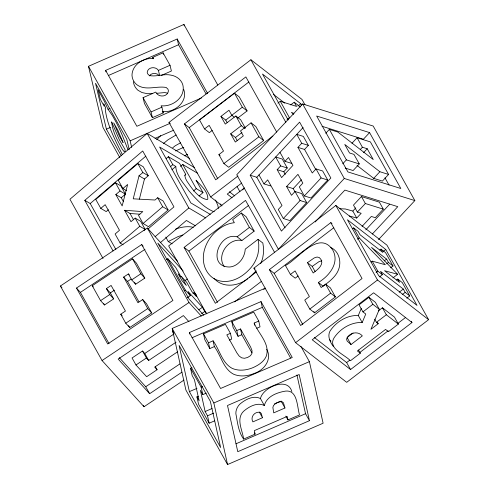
<?xml version="1.0" encoding="UTF-8"?>
<svg xmlns="http://www.w3.org/2000/svg" width="489" height="489" viewBox="0 0 489 489"><rect width="100%" height="100%" fill="white"/><g stroke="black" fill="none" stroke-linecap="round" stroke-linejoin="round"><path stroke-width="0.73" d="M166.126 158.601L168.357 156.706L172.806 164.665L175.808 166.437C176.077 175.82 183.785 183.351 188.833 190.734C195.569 198.54 202.776 206.511 212.232 211.022A31.241 8.179 49.6 0 0 214.274 211.694M139.377 199.151L144.469 178.998L148.283 175.747L142.855 172.544L139.035 175.796L133.222 198.827L155.001 200.019L157.672 197.745L163.1 200.948L168.137 209.958L148.497 226.694L143.069 223.491L138.485 215.288L142.8 211.615L124.603 210.282L130.979 221.688L135.196 218.094L140.624 221.297L145.209 229.5L144.053 230.484M285.833 416.102L287.96 419.917L299.512 414.916C296.878 406.261 297.777 387.82 283.406 391.5C275.588 393.113 266.444 397.025 264.353 405.528L260.448 398.541C262.831 387.465 287.685 376.396 291.841 391.567M358.523 350.038L360.301 353.217L350.46 360.741C344.433 354.299 325.766 347.917 335.246 336.175C341.505 327.923 351.664 322.025 362.202 322.495L365.76 314.048L362.948 311.866L359.042 304.879L368.944 297.3L375.405 302.318L379.311 309.311L370.949 329.28L378.217 323.718L377.508 322.447M362.202 322.495L358.296 315.509L361.261 308.467M149.328 75.917C151.553 72.586 156.896 72.574 159.328 75.709M168.357 156.706L179.542 163.308L185.753 174.414L185.087 175.209A14.181 3.71 49.6 0 0 186.859 181.028C191.853 188.418 197.868 197.843 207.134 199.634L207.831 199.047C208.125 191.388 200.734 185.496 196.04 180.184L203.002 192.635L199.102 195.961M156.755 139.665L160.643 135.649M256.218 270.82L249.543 277.397M414.849 200.582L373.193 126.046L302.63 103.949L236.749 174.738L278.4 249.274L344.287 178.479L414.849 200.582L378.535 239.598M250.191 175.209L299.604 122.116L330.845 178.014L281.432 231.108L250.191 175.209L256.804 177.275L285.069 227.856M256.804 177.275L303.094 127.537M258.962 174.921L263.962 183.876L267.697 179.866L282.019 205.49L278.284 209.5L283.32 218.51L289.934 220.582L306.689 202.587L301.652 193.571L295.038 191.505L291.493 195.313L286.591 186.541L297.942 174.341L302.844 183.112L299.299 186.926L304.335 195.936L310.949 198.008L327.703 180.007L322.667 170.997L316.047 168.925L312.263 172.99L297.942 147.366L301.725 143.295L308.345 145.367L304.555 149.438L297.942 147.366M277.171 169.683L280.662 165.93L287.275 168.002L283.785 171.755L277.171 169.683L281.585 177.586L292.942 165.392L288.522 157.489L284.977 161.297L279.971 152.348M325.753 133.277L329.354 129.402L337.832 132.054L373.26 159.548L367.221 148.742L362.398 147.232L357.098 137.745L351.946 143.277M286.591 186.541L293.204 188.613L301.462 179.738M283.32 218.51L300.075 200.514L306.689 202.587M304.335 195.936L321.084 177.935L327.703 180.007M369.58 132.598L316.658 116.027L347.899 171.926L400.821 188.503L369.58 132.598L363.4 139.237L322.08 126.296M342.789 163.754L346.389 159.879L359.287 163.919L353.107 170.557L345.228 168.088M360.338 149.445L362.398 147.232M363.614 152.617L367.221 148.742M315.222 221.945L344.873 190.093L397.789 206.664L372.306 234.048M373.7 178.363L379.874 171.725L388.578 174.451L382.398 181.089L373.7 178.363L357.031 165.416M362.062 226.413L371.334 216.456L375.326 217.703L383.29 209.145L379.391 202.159L361.45 196.541L353.48 205.099L357.386 212.085L361.188 213.277L356.738 218.051L349.354 215.985M339.617 208.711L345.448 208.999L352.832 211.065L355.796 207.88M357.386 212.085L365.35 203.528L383.29 209.145M365.796 229.854L389.727 204.151M189.457 158.393L147.165 133.436L69.927 199.255L103.026 258.485M113.051 250.918L84.786 200.343L142.715 150.979L173.956 206.884L147.886 229.096M84.786 200.343L90.214 203.546L145.826 156.162M125.465 194.17L120.037 190.967L115.82 194.561L121.248 197.764L125.465 194.17L120.85 185.906L115.422 182.703L95.783 199.439L100.783 208.393L106.211 211.596L108.399 209.732M148.283 175.747L143.277 166.792L137.849 163.589L118.277 180.27L122.892 188.534L126.51 190.673M122.892 188.534L127.641 184.487L122.158 205.912L115.82 194.561M100.783 208.393L105.159 204.665L119.481 230.288L115.104 234.017L120.141 243.027L123.161 244.806M170.582 166.566L172.806 164.665M171.908 169.762L175.808 166.437M180.502 166.382L182.727 164.481L197.727 173.332M184.64 175.362L185.753 174.414M120.141 243.027L139.781 226.297L145.209 229.5M143.069 223.491L162.709 206.755L168.137 209.958M193.448 191.016L196.23 188.644L203.002 192.635M155.135 236.676L188.815 207.972L205.735 217.953M160.331 242.685L186.401 220.472L195.478 225.826M163.393 143.595L168.014 139.768L176.15 134.964M172.739 147.751L175.239 145.765L180.6 142.77M222.067 205.82L210.643 196.951L168.986 122.415L250.894 59.762L301.994 99.426L304.971 104.75M272.886 136.034L215.673 179.805L184.432 123.9L245.863 76.907L276.731 132.14M184.432 123.9L189.225 127.623L248.846 82.011M237.752 118.081L247.104 110.924L239.292 96.938L234.5 93.222L199.53 119.976L204.536 128.925L209.323 132.647L212.226 130.429M204.536 128.925L209.176 125.38L223.528 151.064L218.889 154.616L223.895 163.564L228.687 167.287L263.657 140.532L255.839 126.547L251.053 122.831L240.521 130.887L243.333 135.911L235.307 142.054L230.686 133.79L241.279 125.685L244.873 128.479M245.35 128.112L240.649 119.707L235.863 115.991L225.27 124.09L220.949 116.37L228.98 110.227L231.786 115.257L234.182 117.115M231.786 115.257L242.318 107.201L247.104 110.924M220.949 116.37L225.741 120.086L232.049 115.263M277.917 103.087L280.276 101.278L296.578 106.419L294.219 102.201L290.674 104.909M230.686 133.79L235.478 137.513L241.951 132.556M297.862 106.046L300.814 103.784L301.56 105.117M223.895 163.564L258.864 136.81L263.657 140.532M287.049 119.432L289.415 117.629L280.276 101.278M210.643 196.951L237.947 176.064M241.725 183.02L227.269 194.078L232.061 197.794M244.494 187.892L168.662 245.906L206.596 313.785M242.238 189.934L243.974 188.607M256.297 271.963L215.349 303.29L184.108 247.391L245.533 200.398L274.543 252.306M184.108 247.391L188.895 251.114L248.516 205.502M241.328 213.021L232.642 219.665L234.353 222.715C226.444 223.497 219.414 227.874 213.913 233.418A30.874 24.34 -52.2 0 0 204.702 248.993C202 257.636 203.076 267.672 209.219 274.635A31.241 24.627 -52.2 0 0 222.061 281.316C233.632 282.636 244.317 275.692 251.425 267.098A28.148 22.188 -52.2 0 0 257.984 253.864L258.742 249.127L258.767 244.28L258.051 239.329L245.258 249.121C244.903 254.812 242.177 260.246 237.666 263.773A14.713 11.595 -52.2 0 1 229.72 267.006C206.59 267.232 218.662 231.762 237.104 236.804L241.896 240.527L254.17 231.138L246.12 216.737L241.328 213.021L249.378 227.422L254.17 231.138M237.104 236.804L249.378 227.422M253.938 268.131L335.839 205.472L386.946 245.142L428.602 319.672L346.701 382.331L295.594 342.667L253.938 268.131L255.142 269.066M330.808 222.623L362.049 278.522L300.625 325.515L269.384 269.616L330.808 222.623L332.007 223.552M234.586 301.878L261.279 281.456M269.384 269.616L274.176 273.333L333.798 227.721M263.675 289.464L265.484 288.082M290.429 274.457L295.069 270.906L309.39 296.536L304.751 300.081L309.788 309.091L314.58 312.813L335.405 296.878L330.368 287.868L325.576 284.152L321.169 287.526L318.357 282.495C329.079 276.132 339.843 262.941 332.826 250.142C319.06 228.999 297.233 259.891 285.429 265.503L290.429 274.457L295.222 278.174L298.119 275.955M307.428 262.691L314.176 257.954L317.037 257.025L319.262 257.532L320.986 259.457L321.835 262.263C321.426 267.251 316.719 270.099 313.186 272.99L307.428 262.691L312.22 266.407L315.099 271.56M352.447 228.779L353.633 227.874L358.192 231.419L360.051 234.744L382.869 252.452L381.004 249.127L379.825 250.032M312.22 266.407L318.969 261.67L321.829 260.747M357.435 239.213L359.207 237.862L353.633 227.874M383.4 251.303L385.766 249.5L417.007 305.399L378.675 275.649L347.434 219.75L385.766 249.5M371.047 262.055L372.227 261.15L385.338 264.732L359.207 237.862M309.788 309.091L330.613 293.162L335.405 296.878M384.226 260.918L386.585 259.109L388.443 262.434L393.009 265.979L390.644 267.789M386.671 263.791L388.443 262.434M376.035 272.489L377.808 271.132L382.367 274.677L379.415 276.933M295.594 342.667L377.496 280.008L428.602 319.672M392.93 277.911L397.655 274.298L371.53 247.422L386.585 259.109M396.561 279.977L397.746 279.072L402.306 282.618L409.745 295.924L406.793 298.186M362.948 311.866L372.85 304.292L379.311 309.311M399.189 292.22L403.321 289.054L405.179 292.385L409.745 295.924M378.352 310.888L382.429 307.77L394.458 317.104L398.364 324.097L388.462 331.67L385.564 329.421L357.404 350.968L360.301 353.217M402.227 294.641L405.179 292.385M353.064 332.991L347.104 337.544L351.01 344.531L362.325 335.876C357.752 330.472 348.816 332.771 346.548 339.121L347.147 341.047L351.01 344.531M374.653 319.158L376.432 322.33L386.334 314.757L398.364 324.097M314.305 337.453L346.64 362.551L349.653 360.252M359.892 352.416L388.199 330.766M397.832 323.394L405.662 317.404M411.976 322.544L373.645 292.795L312.22 339.788L350.546 369.543L411.976 322.544L411.267 321.279M183.998 380.063L144.017 406.738L102.054 360.534L60.398 286.004L147.342 227.996L177.531 261.236M141.682 244.561L172.923 300.46L107.714 343.969L76.473 288.07L141.682 244.561L143.155 246.187M76.473 288.07L80.41 292.398L144.982 249.317M92.256 285.741L132.519 258.877L136.455 263.204L144.787 278.113L135.636 284.219L131.7 279.891L128.375 273.932L123.625 277.098L137.947 302.728L142.696 299.555L146.627 303.889L151.663 312.899L129.701 327.557L125.765 323.223L120.728 314.213L125.441 311.065L111.119 285.442L106.406 288.589L109.738 294.543L113.668 298.877L104.518 304.983L100.587 300.649L92.256 285.741L93.234 286.823M106.406 288.589L110.337 292.917L114.463 290.166M123.625 277.098L127.556 281.432L131.119 279.054M100.587 300.649L109.738 294.543M131.7 279.891L140.85 273.785L144.787 278.113M166.535 259.549L167.788 258.712L175.661 267.379L180.997 276.933L178.167 273.816L182.012 280.698L186.358 285.484L181.205 276.267L186.67 282.275L191.822 291.499L196.437 296.585L194.2 292.575L192.941 293.406M184.873 280.668L187.385 278.993M125.765 323.223L147.733 308.571L151.663 312.899M184.066 290.924L185.325 290.087L190.362 295.637L187.226 297.728M102.054 360.534L188.998 302.526L201.279 316.047M198.668 309.812L202.428 307.3L204.787 311.524L206.816 313.755M176.058 342.184L148.656 360.466L144.75 353.48L142.507 351.01L132.067 357.979L135.973 364.965L146.639 376.713L157.079 369.745L155.306 366.573M201.651 313.614L204.787 311.524M144.75 353.48L174.023 333.95M135.973 364.965L146.413 357.997L148.656 360.466M177.715 351.719L154.671 367.092L157.079 369.745M119.34 357.661L145.734 386.726L179.915 363.914M188.956 321.701L183.375 315.552L118.167 359.06L149.64 393.712L181.926 372.172M247.905 278.681C241.908 283.192 234.408 285.882 226.853 285.032A31.241 24.627 -52.2 0 1 214.011 278.351M165.777 237.104L168.259 241.554L178.124 236.56L182.831 234.989M119.756 157.47L103.02 127.525L88.478 66.308L183.919 24.45L217.764 85.007M105.96 71.828L105.618 70.392L177.195 38.998L207.691 93.57M108.369 75.52L178.558 44.737L177.195 38.998M153.136 58.772L152.794 57.341L163.069 52.836L170.031 65.288L171.394 71.027L161.144 75.52M152.794 57.341L153.485 58.57C143.638 57.476 132.171 64.646 131.987 75.239A19.377 15.526 -13.4 0 0 136.547 84.499C145.294 91.284 156.523 85.636 166.205 87.488L167.953 89.163L168.448 90.923C167.562 97.268 158.283 97.727 155.789 92.073L143.063 97.653L144.426 103.393L152.409 117.678L163.253 112.916L161.89 107.177L161.107 105.771C172.507 107.17 185.82 97.189 182.843 84.927C181.272 79.432 176.126 75.874 170.63 75.074C163.534 73.57 156.358 77.017 149.383 75.538L147.599 73.747L147.189 72.244C147.922 66.956 155.679 66.168 158.418 70.385L170.031 65.288M122.36 154.616C115.239 139.964 106.761 124.829 105.202 108.411L105.697 107.971L103.699 103.821L104.181 106.186L100.349 99.334L98.063 89.695L104.505 101.59L108.008 109.236L110.068 108.332M121.29 155.808L106.413 129.188L110.538 127.378M152.409 117.678L151.046 111.938L161.89 107.177M201.486 97.947L136.859 126.29L105.618 70.392M131.712 147.482L130.135 140.844L169.842 123.424M155.001 138.387L173.766 130.153M175.594 150.918L183.809 147.311M184.292 155.802L187.715 154.304M300.851 346.34L309.403 361.646L323.113 423.229L227.55 464.55L185.893 390.014L172.189 328.437L264.959 288.321M189.341 332.587L261.01 301.597L292.251 357.496L220.582 388.486L189.341 332.587L189.665 334.03M192.018 337.758L262.293 307.367L261.01 301.597M209.793 348.565L208.51 342.795L213.076 340.821L214.359 346.591L209.793 348.565L204.793 339.617L203.503 333.84L225.423 324.366L230.423 333.315L231.713 339.091L229.304 340.13M238.082 336.334L236.798 330.564L240.521 328.95L241.804 334.727L238.082 336.334L233.082 327.385L231.792 321.609L253.748 312.116L258.754 321.065L260.038 326.841L256.774 328.253M230.423 333.315L226.817 334.879L236.89 352.899L239.152 356.047L241.645 357.832L244.451 358.29L247.642 357.471L250.527 355.656L251.976 353.327L251.994 350.448L250.594 346.976L240.521 328.95M254.665 325.209L254.182 323.04L258.754 321.065M198.302 396.261L196.92 396.854L199.145 400.839L194.433 379.666L192.208 375.68L190.551 368.235L191.932 367.642M189.39 391.634L179.108 345.454L210.349 401.353L220.631 447.539L189.39 391.634L196.969 388.358M206.248 393.144L202.801 394.635L201.144 387.19L202.519 386.591M227.55 464.55L213.846 402.973L309.403 361.646M214.671 420.821L209.158 423.205L207.513 415.809L205.123 411.524L212.012 408.547M207.513 415.809L213.717 413.126M274.451 403.877L280.405 401.298M262.483 417.728L252.886 421.879C249.971 416.885 254.897 411.2 260.148 412.349L261.26 413.517L262.483 417.728L259.286 412.013M284.971 408.003L273.73 412.863L272.874 407.484L273.479 405.515C275.588 403.095 278.919 401.383 282.171 401.756L283.473 402.844L284.971 408.003L281.071 401.017M260.448 398.541C253.339 394.959 245.001 399.666 239.579 404.391C237.22 406.872 235.747 410.192 235.857 413.651C237.562 422.355 238.284 431.677 243.626 439.085L255.105 434.122L254.329 430.632L287.184 416.426L287.96 419.917M235.967 443.798L305.546 413.706L296.927 374.971M309.451 420.693L237.782 451.689L227.501 405.503L299.17 374.513L309.451 420.693L305.546 413.706M175.563 229.127L178.925 228.002A28.148 16.424 -29.2 0 1 191.804 226.994L193.277 227.373M156.926 93.277L164.958 92.562L167.568 93.222M358.296 315.509C347.758 315.038 337.599 320.937 331.34 329.189C326.493 334.739 329.659 341.658 333.541 346.664M152.458 93.656L147.354 93.699L142.018 92.555L137.916 90.239A19.377 15.526 -13.4 0 1 133.399 81.718M124.603 210.282L130.031 213.485L139.891 214.206M241.896 240.527C228.571 237.471 215.906 255.643 224.402 266.762M397.655 274.298L384.543 270.717L399.605 282.404L397.746 279.072M357.098 137.745L370.387 141.908L388.578 174.451M284.977 161.297L291.591 163.369M263.962 183.876L270.576 185.948M330.802 247.556C337.428 250.313 340.619 258.32 339.653 265.166C338.553 274.769 330.319 280.863 323.15 286.212L318.357 282.495M293.95 113.454L291.413 112.348L293.528 114.414M264.353 405.528C257.238 401.946 248.907 406.652 243.485 411.383C235.796 419.024 242.562 430.369 243.626 439.085M194.616 167.678L159.61 147.024L190.851 202.923L210.301 214.402M139.035 175.796L144.469 178.998M168.259 241.554L172.14 243.84M300.814 103.784L262.489 74.035L288.149 119.952M294.219 102.201L300.393 106.993M379.874 171.725L344.757 144.451L349.525 152.984L353.95 154.365L359.287 163.919M273.375 94.322L284.751 103.148M381.004 249.127L385.57 252.666L393.009 265.979M403.321 289.054L380.509 271.346L382.367 274.677M218.889 154.616L220.087 155.545M168.986 122.415L170.19 123.35M229.353 191.737L234.744 195.924M376.432 322.33L378.217 323.718M258.051 239.329L262.844 243.051L263.559 248.002L263.534 252.844L262.776 257.587A28.148 22.188 -52.2 0 1 260.716 263.51M183.173 271.028L157.794 243.088L189.035 298.987L203.754 315.191M194.2 292.575L196.23 294.806M202.428 307.3L188.002 291.413L190.362 295.637M128.375 273.932L129.353 275.014M173.295 332.055L172.403 331.065L173.821 333.608M120.728 314.213L122.201 315.839M60.398 286.004L61.932 287.691M329.635 339.678L330.955 341.23M108.008 109.236L112.397 115.551L116.119 122.232A29.242 3.881 66.3 0 1 122.146 134.915L128.014 149.811M384.971 177.837L389.067 185.154M329.354 129.402L346.389 159.879M361.45 196.541L365.35 203.528M302.63 103.949L344.287 178.479M352.832 211.065L356.738 218.051M308.345 145.367L303.339 136.419L296.725 134.347L301.725 143.295M372.227 261.15L377.808 271.132M316.047 168.925L321.084 177.935M304.555 149.438L315.576 169.151M335.839 205.472L377.496 280.008M250.894 59.762L285.851 122.317M382.429 307.77L386.334 314.757M368.944 297.3L372.85 304.292M287.275 168.002L282.275 159.053L275.662 156.981L280.662 165.93M295.038 191.505L300.075 200.514M283.785 171.755L285.258 174.39M293.204 188.613L294.953 191.743M234.5 93.222L242.318 107.201M251.053 122.831L258.864 136.81M235.863 115.991L241.279 125.685M325.576 284.152L330.613 293.162M225.741 120.086L227.183 122.66M235.478 137.513L237.257 140.691M178.558 44.737L206.083 93.986M346.64 362.551L350.546 369.543M313.859 311.524L314.58 312.813M237.086 186.627L239.922 191.706M274.176 273.333L302.813 324.574M189.225 127.623L217.862 178.864M220.521 203.931L221.639 205.924M163.253 112.916L162.47 111.51C174.206 113.142 188.326 101.877 183.705 89.475M182.727 164.481L196.23 188.644M262.293 307.367L290.564 357.948M143.063 97.653L151.046 111.938M254.182 323.04C258.284 333.602 270.655 344.048 266.169 356.463C263.663 361.86 258.436 365.21 253.186 367.563C246.584 370.356 238.932 371.298 232.202 368.382C221.945 362.93 219.61 349.549 213.076 340.821M147.165 133.436L188.815 207.972M241.804 334.727L251.878 352.746M231.792 321.609L236.798 330.564M88.478 66.308L130.135 140.844M188.895 251.114L217.532 302.355M157.672 197.745L162.709 206.755M137.849 163.589L142.855 172.544M167.788 258.712L185.325 290.087M214.359 346.591C220.9 355.326 223.235 368.7 233.485 374.158C240.215 377.068 247.868 376.127 254.469 373.333C264.152 370.228 272.446 359.195 266.694 349.268M147.342 227.996L188.998 302.526M203.503 333.84L208.51 342.795M115.422 182.703L120.037 190.967M135.196 218.094L139.781 226.297M254.396 432.851L255.105 434.122M121.248 197.764L123.362 201.547M130.031 213.485L133.576 219.818M172.189 328.437L213.846 402.973M132.519 258.877L140.85 273.785M190.551 368.235L201.144 387.19M202.801 394.635L200.411 390.35L205.123 411.524M134.524 282.232L135.636 284.219M90.214 203.546L115.875 249.463M142.696 299.555L147.733 308.571M209.158 423.205L198.571 404.25L196.92 396.854M127.556 281.432L138.943 301.799M110.337 292.917L113.668 298.877M128.619 325.625L129.701 327.557M142.507 351.01L146.413 357.997M103.796 303.681L104.518 304.983M145.734 386.726L149.64 393.712M80.41 292.398L109.047 343.639M143.271 405.405L144.017 406.738M215.551 200.007L217.886 205.569L218.369 208.442M183.919 24.45L184.267 25.923M163.069 52.836L163.412 54.267M158.418 70.385L159.61 75.404M129.212 149.542L126.749 139.176L95.508 83.277L106.413 129.188M111.706 122.018C112.482 131.425 117.366 140.123 121.743 148.35A15.245 2.023 66.3 0 0 124.285 151.669L125.08 151.535L125.019 149.438L119.481 140.08L111.706 122.018M123.051 142.476L119.512 136.278L113.705 122.886L117.837 130.178L123.051 142.476"/></g></svg>
